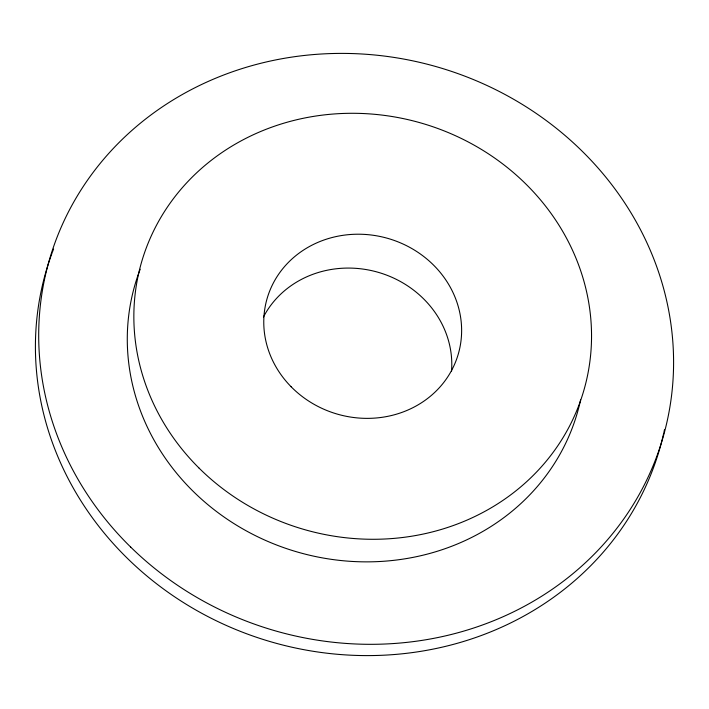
<?xml version="1.0" encoding="UTF-8"?>
<svg xmlns="http://www.w3.org/2000/svg" width="709" height="709" viewBox="0 0 709 709"><rect width="100%" height="100%" fill="white"/><g stroke="black" fill="none" stroke-linecap="round" stroke-linejoin="round"><path stroke-width="1.06" d="M663.775 432.907A319.396 293.349 16.2 0 1 269.961 641.53A319.396 293.349 16.2 0 1 52.049 253.078M52.431 252.067A319.396 293.349 16.2 0 1 53.583 249.019M664.466 429.725A319.396 293.349 16.2 0 1 664.005 431.843M580.609 399.832A230.265 211.486 16.2 0 1 295.813 551.558A230.265 211.486 16.2 0 1 140.187 269.252M263.456 316.985A99.535 91.417 16.2 0 1 378.198 272.309A99.535 91.417 16.2 0 1 451.509 371.286M130.722 547.109A319.396 293.349 16.2 0 0 662.419 439.456A319.396 293.349 16.2 0 0 275.287 60.008A319.396 293.349 16.2 0 0 130.722 547.109M198.812 467.851A230.265 211.486 16.2 0 0 582.975 393.327A230.265 211.486 16.2 0 0 306.297 117.676A230.265 211.486 16.2 0 0 198.812 467.851M291.124 386.751A99.535 91.417 16.2 0 0 457.633 356.193A99.535 91.417 16.2 0 0 339.336 235.92A99.535 91.417 16.2 0 0 291.124 386.751"/></g></svg>
